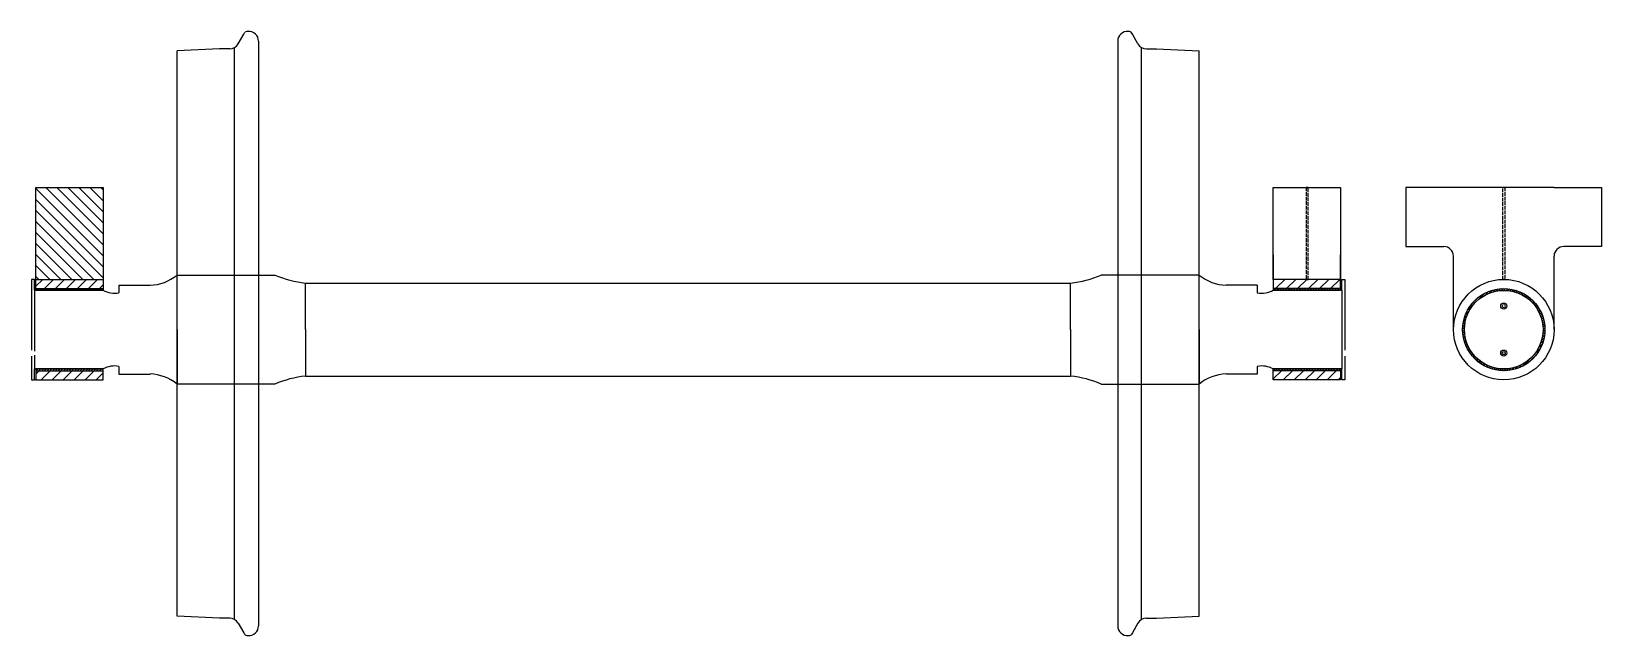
# Model space of a CAD drawing. Header units: millimetres. Extents: x 748 to 3314, y 1262 to 2249.
import ezdxf

# ---------------------------------------------------------------- set-up
doc = ezdxf.new("R2010")
doc.units = ezdxf.units.MM
for name, pattern in [('AM_ISO02W050', [7.5, 6, -1.5]), ('AM_ISO02W050x2', [3.75, 3, -0.75]), ('AM_ISO08W050', [18, 12, -1.5, 3, -1.5])]:
    doc.linetypes.add(name, pattern=pattern)

msp = doc.modelspace()

# ---------------------------------------------------------------- hatches: boundary and pattern name
h = msp.add_hatch()
h.set_pattern_fill('ANSI31', color=256, scale=4, angle=90)
h.paths.add_polyline_path([(865.2, 1994.2), (755.2, 1994.2), (755.2, 1844.2), (865.2, 1844.2)])
h = msp.add_hatch()
h.set_pattern_fill('ANSI31', color=256, scale=4, angle=180)
h.paths.add_polyline_path([(2887.2, 1844.2), (2777.2, 1844.2), (2777.2, 1829.2), (2887.2, 1829.2)])
h.paths.add_polyline_path([(2887.2, 1694.9), (2777.2, 1694.9), (2777.2, 1679.9), (2887.2, 1679.9)])
h.paths.add_polyline_path([(865.2, 1844.2), (755.2, 1844.2), (755.2, 1829.2), (865.2, 1829.2)])
h.paths.add_polyline_path([(865.2, 1694.9), (755.2, 1694.9), (755.2, 1679.9), (865.2, 1679.9)])
h = msp.add_hatch()
h.set_pattern_fill('ANSI31', color=256)
h.paths.add_polyline_path([(865.2, 1694.9), (865.2, 1697.7), (755.2, 1697.7), (755.2, 1694.9)])
h.paths.add_polyline_path([(755.2, 1829.2), (755.2, 1826.4), (865.2, 1826.4), (865.2, 1829.2)])
h.paths.add_polyline_path([(2777.2, 1697.7), (2777.2, 1694.9), (2887.2, 1694.9), (2887.2, 1697.7)])
h.paths.add_polyline_path([(2887.2, 1826.4), (2887.2, 1829.2), (2777.2, 1829.2), (2777.2, 1826.4)])
h = msp.add_hatch()
h.set_pattern_fill('ANSI31', color=256, scale=0.84, angle=180)
h.paths.add_polyline_path([(3086.7, 1762, 1), (3221, 1762, 1)])
h.paths.add_polyline_path([(3218.1, 1762, -1), (3089.6, 1762, -1)], flags=16)
h.paths.add_polyline_path([(3158.9, 1800.5, -1), (3148.9, 1800.5, -1)], flags=0)
h.paths.add_polyline_path([(3156.3, 1800.5, -1), (3151.5, 1800.5, -1)], flags=0)
h.paths.add_polyline_path([(3158.9, 1723.6, -1), (3148.9, 1723.6, -1)], flags=0)
h.paths.add_polyline_path([(3156.3, 1723.6, -1), (3151.5, 1723.6, -1)], flags=0)

# ---------------------------------------------------------------- linework, layer by layer
for p, q in [((1086.1, 2228.8), (1095.3, 2244.8)), ((1095.3, 2244.8), (1097.1, 2247.9)), ((1119.2, 2233.3), (1119.2, 1278)), ((2523.2, 2233.3), (2523.2, 1278)), ((2547, 2244.8), (2545.2, 2247.9)), ((2556.2, 2228.8), (2547, 2244.8)), ((1055.7, 2220.8), (986.2, 2217.4)), ((986.2, 1294), (986.2, 2217.4)), ((1072.2, 2220.8), (1055.7, 2220.8)), ((1080.2, 1288.4), (1080.2, 2223)), ((2562.1, 1288.4), (2562.1, 2223)), ((2570.1, 2220.8), (2586.7, 2220.8)), ((2586.7, 2220.8), (2656.2, 2217.4)), ((2656.2, 1294), (2656.2, 2217.4)), ((755.2, 1844.2), (755.2, 1994.2)), ((755.2, 1994.2), (865.2, 1994.2)), ((865.2, 1994.2), (865.2, 1844.2)), ((2777.2, 1844.2), (2777.2, 1994.2)), ((2777.2, 1994.2), (2887.2, 1994.2)), ((2887.2, 1994.2), (2887.2, 1844.2)), ((3071.8, 1994.2), (2994.1, 1994.2)), ((2994.1, 1994.2), (2994.1, 1897.9)), ((3236, 1994.2), (3071.8, 1994.2)), ((3236, 1994.2), (3313.7, 1994.2)), ((3313.7, 1994.2), (3313.7, 1897.9)), ((755.2, 1844.2), (755.2, 1884.2)), ((865.2, 1884.2), (865.2, 1844.2)), ((2777.2, 1884.2), (2777.2, 1844.2)), ((2887.2, 1844.2), (2887.2, 1884.2)), ((2994.1, 1897.9), (3055.8, 1897.9)), ((3071.8, 1762), (3071.8, 1881.9)), ((3236, 1762), (3236, 1881.9)), ((3313.7, 1897.9), (3252, 1897.9)), ((986.2, 1851), (1146.2, 1851)), ((986.2, 1762), (986.2, 1851)), ((2656.2, 1851), (2496.2, 1851)), ((2656.2, 1762), (2656.2, 1851)), ((753.2, 1844.1), (748.2, 1844.1)), ((748.2, 1844.1), (748.2, 1728.6)), ((753.2, 1826.3), (753.2, 1844.1)), ((753.2, 1844.1), (755.2, 1844.1)), ((753.2, 1826.3), (753.2, 1774.7)), ((753.2, 1826.3), (865.2, 1826.3)), ((755.2, 1829.2), (755.2, 1844.2)), ((755.2, 1844.2), (865.2, 1844.2)), ((755.2, 1826.4), (755.2, 1829.2)), ((755.2, 1829.2), (865.2, 1829.2)), ((865.2, 1826.4), (755.2, 1826.4)), ((755.2, 1826.4), (755.2, 1826.3)), ((865.2, 1844.2), (865.2, 1829.2)), ((865.2, 1829.2), (865.2, 1826.4)), ((865.2, 1826.3), (865.2, 1826.4)), ((891.2, 1834.5), (942.2, 1834.5)), ((891.2, 1834.5), (891.2, 1822)), ((1196.2, 1762), (1196.2, 1838)), ((1196.2, 1838), (2446.2, 1838)), ((2446.2, 1762), (2446.2, 1838)), ((2751.2, 1834.5), (2700.2, 1834.5)), ((2751.2, 1834.5), (2751.2, 1822)), ((2887.2, 1844.2), (2777.2, 1844.2)), ((2777.2, 1844.2), (2777.2, 1829.2)), ((2887.2, 1844.2), (2777.2, 1844.2)), ((2887.2, 1829.2), (2777.2, 1829.2)), ((2777.2, 1829.2), (2777.2, 1826.4)), ((2887.2, 1829.2), (2777.2, 1829.2)), ((2777.2, 1829.2), (2777.2, 1826.4)), ((2777.2, 1826.3), (2777.2, 1826.4)), ((2777.2, 1826.4), (2887.2, 1826.4)), ((2777.2, 1826.3), (2777.2, 1826.4)), ((2777.2, 1826.4), (2887.2, 1826.4)), ((2889.2, 1826.3), (2777.2, 1826.3)), ((2889.2, 1826.3), (2777.2, 1826.3)), ((2889.2, 1826.3), (2777.2, 1826.3)), ((2887.2, 1829.2), (2887.2, 1844.2)), ((2887.2, 1829.2), (2887.2, 1844.2)), ((2887.2, 1826.4), (2887.2, 1829.2)), ((2887.2, 1826.4), (2887.2, 1829.2)), ((2887.2, 1826.4), (2887.2, 1829.2)), ((2887.2, 1826.4), (2887.2, 1826.3)), ((2889.2, 1826.3), (2889.2, 1844.1)), ((2889.2, 1844.1), (2894.2, 1844.1)), ((2889.2, 1826.3), (2889.2, 1697.8)), ((2894.2, 1844.1), (2894.2, 1728.6)), ((753.2, 1774.7), (753.2, 1749.3)), ((753.2, 1749.3), (753.2, 1726.7)), ((986.2, 1762), (986.2, 1673)), ((1196.2, 1762), (1196.2, 1686)), ((2446.2, 1762), (2446.2, 1686)), ((2656.2, 1762), (2656.2, 1673)), ((753.2, 1720.4), (753.2, 1697.8)), ((748.2, 1718.6), (748.2, 1679.9)), ((753.2, 1697.8), (865.2, 1697.8)), ((753.2, 1697.8), (865.2, 1697.8)), ((753.2, 1679.9), (753.2, 1697.8)), ((755.2, 1697.7), (755.2, 1697.8)), ((865.2, 1697.7), (755.2, 1697.7)), ((755.2, 1697.7), (755.2, 1694.9)), ((755.2, 1694.9), (865.2, 1694.9)), ((755.2, 1694.9), (865.2, 1694.9)), ((755.2, 1694.9), (755.2, 1679.9)), ((865.2, 1697.8), (865.2, 1697.7)), ((865.2, 1694.9), (865.2, 1697.7)), ((865.2, 1679.9), (865.2, 1694.9)), ((891.2, 1702), (891.2, 1689.5)), ((2751.2, 1702), (2751.2, 1689.5)), ((2889.2, 1697.8), (2777.2, 1697.8)), ((2889.2, 1697.8), (2777.2, 1697.8)), ((2889.2, 1697.8), (2777.2, 1697.8)), ((2777.2, 1697.8), (2777.2, 1697.7)), ((2777.2, 1697.7), (2887.2, 1697.7)), ((2777.2, 1694.9), (2777.2, 1697.7)), ((2887.2, 1694.9), (2777.2, 1694.9)), ((2887.2, 1694.9), (2777.2, 1694.9)), ((2887.2, 1694.9), (2777.2, 1694.9)), ((2777.2, 1679.9), (2777.2, 1694.9)), ((2887.2, 1697.7), (2887.2, 1697.8)), ((2887.2, 1697.7), (2887.2, 1694.9)), ((2887.2, 1697.7), (2887.2, 1694.9)), ((2887.2, 1694.9), (2887.2, 1679.9)), ((2887.2, 1694.9), (2887.2, 1679.9)), ((2889.2, 1679.9), (2889.2, 1697.8)), ((2894.2, 1718.6), (2894.2, 1679.9)), ((748.2, 1679.9), (753.2, 1679.9)), ((755.2, 1679.9), (753.2, 1679.9)), ((755.2, 1679.9), (865.2, 1679.9)), ((891.2, 1689.5), (942.2, 1689.5)), ((1146.2, 1673), (986.2, 1673)), ((1196.2, 1686), (2446.2, 1686)), ((2496.2, 1673), (2656.2, 1673)), ((2751.2, 1689.5), (2700.2, 1689.5)), ((2887.2, 1679.9), (2777.2, 1679.9)), ((2894.2, 1679.9), (2889.2, 1679.9)), ((1055.7, 1290.5), (986.2, 1294)), ((1072.2, 1290.5), (1055.7, 1290.5)), ((2570.1, 1290.5), (2586.7, 1290.5)), ((2586.7, 1290.5), (2656.2, 1294)), ((1086.1, 1282.5), (1095.3, 1266.6)), ((1095.3, 1266.6), (1097.1, 1263.5)), ((1103.1, 1262), (1103.2, 1262)), ((2539.3, 1262), (2539.2, 1262)), ((2547, 1266.6), (2545.2, 1263.5)), ((2556.2, 1282.5), (2547, 1266.6))]:
    msp.add_line(p, q)
at = {"linetype": 'AM_ISO02W050'}
for p, q in [((2834.3, 1994.2), (2830.8, 1994.2)), ((2830.8, 1994.2), (2830.8, 1844.2)), ((2834.3, 1844.2), (2834.3, 1994.2)), ((3152.1, 1844.1), (3152.1, 1994.2)), ((3153.9, 1994.2), (3155.6, 1994.2)), ((3155.6, 1994.2), (3155.6, 1844.1)), ((2832.5, 1844.2), (2829, 1844.2)), ((2832.5, 1844.2), (2834.3, 1844.2)), ((3155.6, 1844.1), (3152.1, 1844.1))]:
    msp.add_line(p, q, dxfattribs=at)
at = {"linetype": 'AM_ISO08W050'}
msp.add_line((2887.2, 1844.2), (2832.2, 1844.2), dxfattribs=at)
for centre, radius in [((3153.9, 1762), 82.1), ((3153.9, 1762), 67.2), ((3153.9, 1762), 64.2), ((3153.9, 1800.5), 5), ((3153.9, 1723.6), 5)]:
    msp.add_circle(centre, radius)
at = {"linetype": 'AM_ISO02W050x2', "lineweight": 15}
msp.add_circle((3153.9, 1800.5), 2.42, dxfattribs=at)
at = {"linetype": 'AM_ISO02W050x2'}
msp.add_circle((3153.9, 1723.6), 2.42, dxfattribs=at)
for centre, radius, start, end in [((1103.1, 2236.3), 13, 90, 117.1876), ((1103.2, 2233.3), 16, 0, 93.8113), ((2539.2, 2233.3), 16, 86.1887, 180), ((2539.3, 2236.3), 13, 62.8124, 90), ((1072.2, 2236.8), 16, 270, 330), ((2570.1, 2236.8), 16, 210, 270), ((3055.8, 1881.9), 16, 360, 90), ((3252, 1881.9), 16, 90, 180), ((939.1, 1909.5), 75, 272.299, 308.8131), ((1214.7, 2012.1), 175, 246.9375, 263.914), ((2427.6, 2012.1), 175, 276.086, 293.0625), ((2703.2, 1909.5), 75, 231.1869, 267.701), ((884.2, 1861.4), 40, 241.4893, 279.9435), ((2758.1, 1861.4), 40, 260.0565, 298.5107), ((884.2, 1662.6), 40, 80.0565, 118.5107), ((2758.1, 1662.6), 40, 61.4893, 99.9435), ((939.1, 1614.6), 75, 51.1869, 87.701), ((1214.7, 1512), 175, 96.086, 113.0625), ((2427.6, 1512), 175, 66.9375, 83.914), ((2703.2, 1614.6), 75, 92.299, 128.8131), ((1072.2, 1274.5), 16, 30, 90), ((2570.1, 1274.5), 16, 90, 150), ((1103.1, 1275), 13, 242.8124, 270), ((1103.2, 1278), 16, 266.1887, 0), ((2539.2, 1278), 16, 180, 273.8113), ((2539.3, 1275), 13, 270, 297.1876)]:
    msp.add_arc(centre, radius, start, end)

doc.saveas('drawing.dxf')
